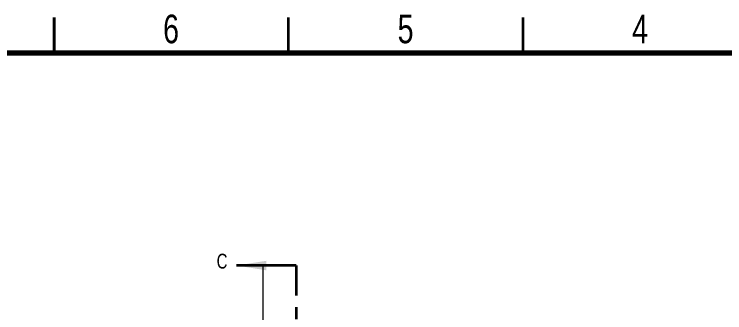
# Model space of a CAD drawing. Header units: inches. Extents: x 0.1 to 23.3, y 0.1 to 16.5.
# Drawn here: x 11.36 to 17.32, y 13.96 to 16.46 of the extents above; entities that cross this region are included whole.
import ezdxf

# ---------------------------------------------------------------- set-up
doc = ezdxf.new("R2010")
doc.units = ezdxf.units.IN
doc.header["$MEASUREMENT"] = 0
doc.linetypes.add('PHANTOM', pattern=[0.5, 0.25, -0.05, 0.05, -0.05, 0.05, -0.05])
doc.styles.add('SLDTEXTSTYLE0', font='TXT', dxfattribs={"width": 0.75})

msp = doc.modelspace()

# ---------------------------------------------------------------- linework, layer by layer
at = {"color": 7, "linetype": 'Continuous', "lineweight": 35}
for p, q in [((11.6929, 16.437), (11.6929, 16.1417)), ((11.6929, 16.1417), (11.6929, 16.437)), ((13.6614, 16.1417), (13.6614, 16.437)), ((15.6299, 16.1417), (15.6299, 16.437)), ((13.7245, 14.3563), (13.2245, 14.3563))]:
    msp.add_line(p, q, dxfattribs=at)
at = {"color": 7, "linetype": 'Continuous', "lineweight": 70}
msp.add_line((0.3937, 16.1417), (22.9921, 16.1417), dxfattribs=at)
at = {"color": 7, "linetype": 'Continuous', "lineweight": 18}
msp.add_line((13.4457, 14.3563), (13.4457, 9.5415), dxfattribs=at)
at = {"color": 7, "linetype": 'PHANTOM', "lineweight": 35}
msp.add_line((13.7245, 14.3563), (13.7245, 9.5415), dxfattribs=at)
at = {"color": 7, "linetype": 'Continuous', "lineweight": 35}
msp.add_solid([(13.2245, 14.3563), (13.4745, 14.3163), (13.4745, 14.3963)], dxfattribs=at)

# ---------------------------------------------------------------- texts
at = {"color": 7, "linetype": 'Continuous', "lineweight": 0, "char_height": 0.24, "attachment_point": 2, "style": 'SLDTEXTSTYLE0'}
for s, insert in [('6', (12.6747, 16.4612)), ('5', (14.6433, 16.4612)), ('4', (16.6118, 16.4612))]:
    msp.add_mtext(s, dxfattribs=dict(at, insert=insert))
at = {"color": 7, "linetype": 'Continuous', "insert": (13.0575, 14.4556), "char_height": 0.125, "attachment_point": 1, "style": 'SLDTEXTSTYLE0'}
msp.add_mtext('C', dxfattribs=at)

doc.saveas('drawing.dxf')
